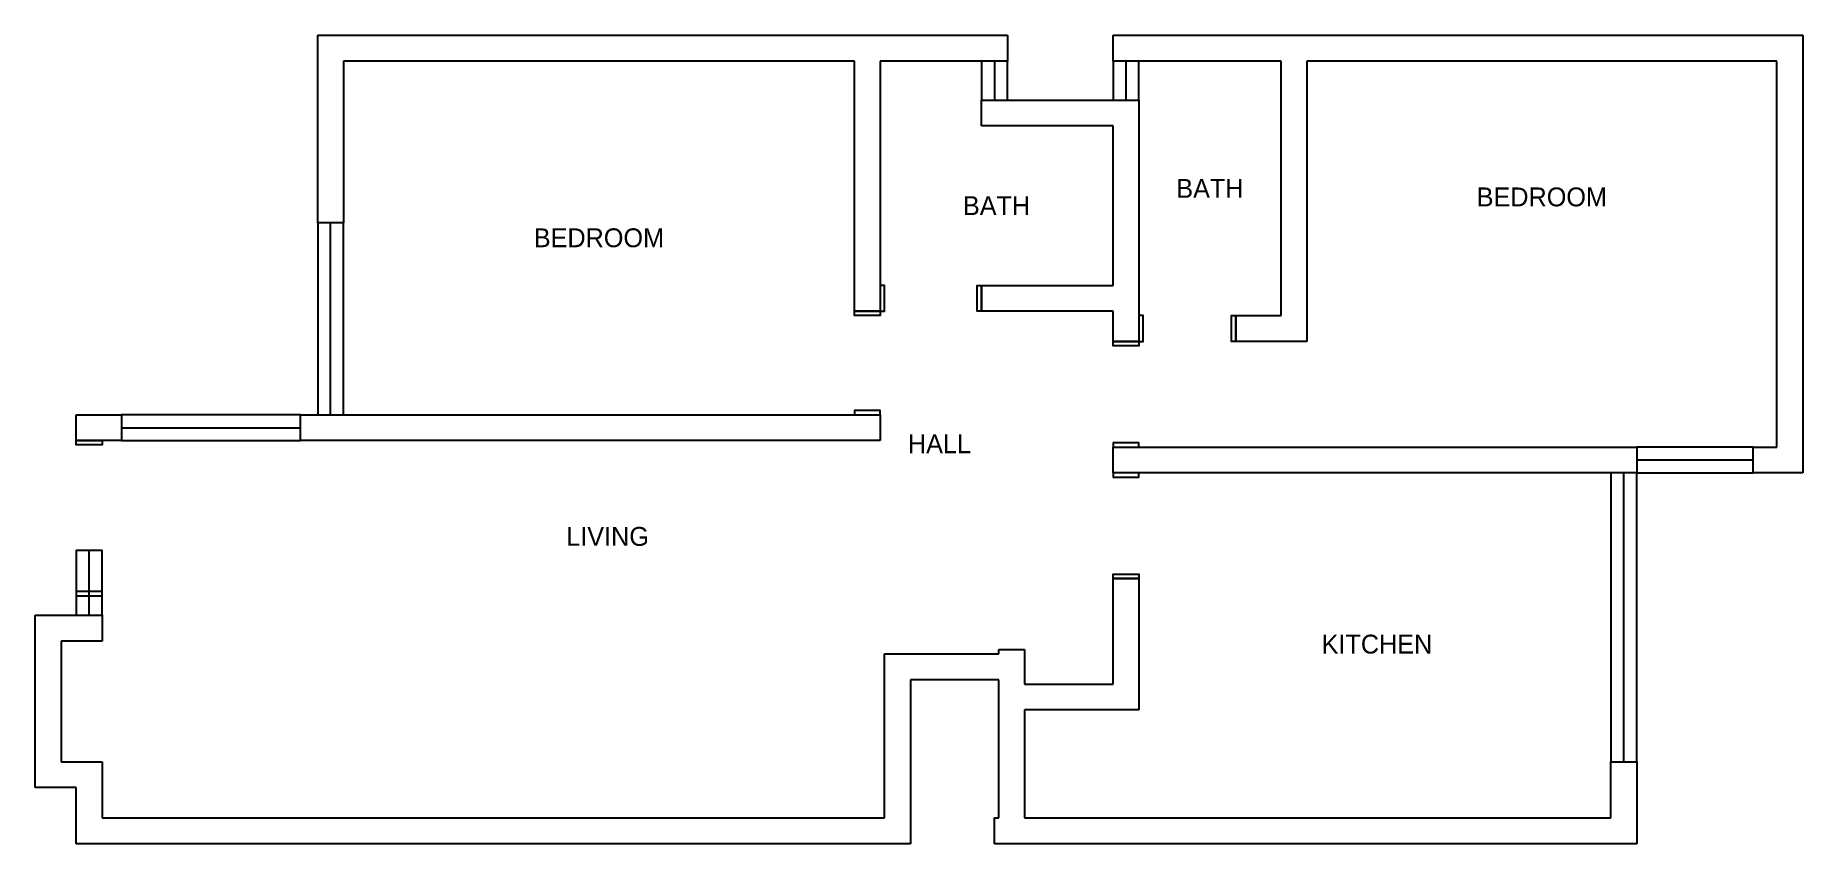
# Model space of a CAD drawing. Header units: centimetres. Extents: x 119975 to 122037, y -29466 to -28522.
import ezdxf

# ---------------------------------------------------------------- set-up
doc = ezdxf.new("R2010")
doc.units = ezdxf.units.CM
for name, color, linetype in [('DOORS', 7, 'Continuous'), ('TEXT', 7, 'Continuous'), ('WALLS', 7, 'Continuous'), ('WINDOWS', 7, 'Continuous')]:
    doc.layers.add(name, color=color, linetype=linetype)

msp = doc.modelspace()

# ---------------------------------------------------------------- linework, layer by layer
at = {"layer": 'DOORS'}
for points in [[(120960.7, -28844.4), (120965.7, -28844.4), (120965.7, -28814.2), (120960.7, -28814.2)], [(121078.9, -28844.4), (121073.9, -28844.4), (121073.9, -28814.2), (121078.9, -28814.2)], [(120960.7, -28844.4), (120960.7, -28849.4), (120930.6, -28849.4), (120930.6, -28844.4)], [(121262.5, -28879.6), (121267.5, -28879.6), (121267.5, -28849.4), (121262.5, -28849.4)], [(121375.7, -28879.6), (121370.7, -28879.6), (121370.7, -28849.4), (121375.7, -28849.4)], [(121262.5, -28879.6), (121262.5, -28884.6), (121232.4, -28884.6), (121232.4, -28879.6)], [(120960.7, -28965.1), (120960.7, -28960.1), (120930.6, -28960.1), (120930.6, -28965.1)], [(120052.8, -28995.3), (120052.8, -29000.3), (120022.6, -29000.3), (120022.6, -28995.3)], [(121262.5, -29002.8), (121262.5, -28997.8), (121232.4, -28997.8), (121232.4, -29002.8)], [(121232.4, -29033), (121232.4, -29038), (121262.5, -29038), (121262.5, -29033)], [(121232.4, -29156.2), (121232.4, -29151.2), (121262.5, -29151.2), (121262.5, -29156.2)], [(120052.8, -29176.3), (120052.8, -29171.3), (120022.6, -29171.3), (120022.6, -29176.3)]]:
    msp.add_lwpolyline(points, close=True, dxfattribs=at)
at = {"layer": 'WALLS'}
for p, q in [((120304.3, -28741.2), (120304.3, -28522.4)), ((120304.3, -28522.4), (121109.1, -28522.4)), ((121109.1, -28522.4), (121109.1, -28552.6)), ((121232.4, -28552.6), (121232.4, -28522.4)), ((121232.4, -28522.4), (122037.2, -28522.4)), ((122037.2, -28522.4), (122037.2, -29033)), ((120930.6, -28552.6), (120334.5, -28552.6)), ((120334.5, -28552.6), (120334.5, -28741.2)), ((120930.6, -28844.4), (120930.6, -28552.6)), ((121109.1, -28552.6), (120960.7, -28552.6)), ((120960.7, -28552.6), (120960.7, -28844.4)), ((121428.5, -28552.6), (121232.4, -28552.6)), ((121428.5, -28849.4), (121428.5, -28552.6)), ((122007, -28552.6), (121458.7, -28552.6)), ((121458.7, -28552.6), (121458.7, -28879.6)), ((122007, -29002.8), (122007, -28552.6)), ((121078.9, -28628.1), (121078.9, -28597.9)), ((121078.9, -28597.9), (121262.5, -28597.9)), ((121262.5, -28597.9), (121262.5, -28879.6)), ((121232.4, -28628.1), (121078.9, -28628.1)), ((121232.4, -28814.2), (121232.4, -28628.1)), ((120334.5, -28741.2), (120304.3, -28741.2)), ((121078.9, -28844.4), (121078.9, -28814.2)), ((121078.9, -28814.2), (121232.4, -28814.2)), ((120960.7, -28844.4), (120930.6, -28844.4)), ((121232.4, -28844.4), (121078.9, -28844.4)), ((121232.4, -28879.6), (121232.4, -28844.4)), ((121375.7, -28879.6), (121375.7, -28849.4)), ((121375.7, -28849.4), (121428.5, -28849.4)), ((121262.5, -28879.6), (121232.4, -28879.6)), ((121458.7, -28879.6), (121375.7, -28879.6)), ((120022.6, -28995.3), (120022.6, -28965.1)), ((120022.6, -28965.1), (120075.5, -28965.1)), ((120075.5, -28965.1), (120075.5, -28995.3)), ((120284.2, -28995.3), (120284.2, -28965.1)), ((120284.2, -28965.1), (120960.7, -28965.1)), ((120960.7, -28965.1), (120960.7, -28995.3)), ((120075.5, -28995.3), (120022.6, -28995.3)), ((120960.7, -28995.3), (120284.2, -28995.3)), ((121232.4, -29033), (121232.4, -29002.8)), ((121232.4, -29002.8), (121843.5, -29002.8)), ((121843.5, -29002.8), (121843.5, -29033)), ((121979.3, -29033), (121979.3, -29002.8)), ((121979.3, -29002.8), (122007, -29002.8)), ((121843.5, -29033), (121232.4, -29033)), ((122037.2, -29033), (121979.3, -29033)), ((121232.4, -29279.5), (121232.4, -29156.2)), ((121232.4, -29156.2), (121262.5, -29156.2)), ((121262.5, -29156.2), (121262.5, -29309.6)), ((119974.8, -29400.2), (119974.8, -29199)), ((119974.8, -29199), (120052.8, -29199)), ((120052.8, -29199), (120052.8, -29229.2)), ((120052.8, -29229.2), (120005, -29229.2)), ((120005, -29229.2), (120005, -29370)), ((121099.1, -29244.2), (121099.1, -29239.2)), ((121099.1, -29239.2), (121129.2, -29239.2)), ((121129.2, -29239.2), (121129.2, -29279.5)), ((120965.8, -29435.4), (120965.8, -29244.2)), ((120965.8, -29244.2), (121099.1, -29244.2)), ((121099.1, -29274.4), (120995.9, -29274.4)), ((120995.9, -29274.4), (120995.9, -29465.6)), ((121099.1, -29435.4), (121099.1, -29274.4)), ((121129.2, -29279.5), (121232.4, -29279.5)), ((121262.5, -29309.6), (121129.2, -29309.6)), ((121129.2, -29309.6), (121129.2, -29435.4)), ((120005, -29370), (120052.8, -29370)), ((120052.8, -29370), (120052.8, -29435.4)), ((121813.3, -29435.4), (121813.3, -29370)), ((121813.3, -29370), (121843.5, -29370)), ((121843.5, -29370), (121843.5, -29465.6)), ((120022.6, -29400.2), (119974.8, -29400.2)), ((120022.6, -29465.6), (120022.6, -29400.2)), ((120052.8, -29435.4), (120965.8, -29435.4)), ((121094, -29465.6), (121094, -29435.4)), ((121094, -29435.4), (121099.1, -29435.4)), ((121129.2, -29435.4), (121813.3, -29435.4)), ((120995.9, -29465.6), (120022.6, -29465.6)), ((121843.5, -29465.6), (121094, -29465.6))]:
    msp.add_line(p, q, dxfattribs=at)
at = {"layer": 'WINDOWS'}
for p, q in [((121094, -28552.6), (121094, -28597.9)), ((121247.4, -28552.6), (121247.4, -28597.9)), ((120319.4, -28965.1), (120319.4, -28741.2)), ((120075.5, -28980.2), (120284.2, -28980.2)), ((121828.4, -29370), (121828.4, -29033)), ((121843.5, -29017.9), (121979.3, -29017.9)), ((120037.7, -29199), (120037.7, -29123.5))]:
    msp.add_line(p, q, dxfattribs=at)
for points in [[(121078.9, -28552.6), (121078.9, -28597.9), (121109.1, -28597.9), (121109.1, -28552.6)], [(121232.4, -28552.6), (121232.4, -28597.9), (121262.5, -28597.9), (121262.5, -28552.6)], [(120334.5, -28965.1), (120334.5, -28741.2), (120304.3, -28741.2), (120304.3, -28965.1)], [(120075.5, -28995.3), (120284.2, -28995.3), (120284.2, -28965.1), (120075.5, -28965.1)], [(121843.5, -29033), (121979.3, -29033), (121979.3, -29002.8), (121843.5, -29002.8)], [(121843.5, -29370), (121843.5, -29033), (121813.3, -29033), (121813.3, -29370)], [(120052.8, -29199), (120052.8, -29123.5), (120022.6, -29123.5), (120022.6, -29199)]]:
    msp.add_lwpolyline(points, close=True, dxfattribs=at)

# ---------------------------------------------------------------- texts
at = {"layer": 'TEXT', "char_height": 22, "attachment_point": 5}
for s, insert in [('BATH', (121345.5, -28701)), ('BEDROOM', (121732.8, -28711.1)), ('BATH', (121096.5, -28721.1)), ('BEDROOM', (120632.5, -28758.8)), ('HALL', (121029.9, -28999)), ('LIVING', (120642.6, -29107.2)), ('KITCHEN', (121540.4, -29232.9))]:
    msp.add_mtext(s, dxfattribs=dict(at, insert=insert))

doc.saveas('drawing.dxf')
